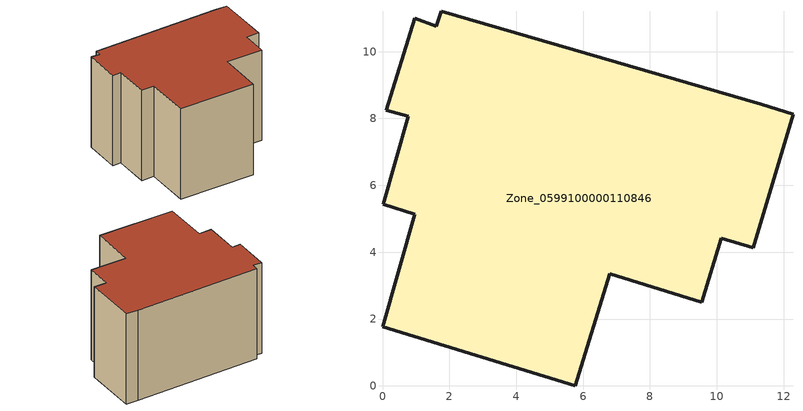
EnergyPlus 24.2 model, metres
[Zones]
Zone_0599100000110846
 floor ground (C_G): 0.78,8.06 0.12,8.25 0.97,11 1.61,10.76 1.75,11.21 11.34,8.43 12.28,8.12 11.1,4.12 10.13,4.41 9.56,2.5 6.8,3.35 5.77,0 0,1.77 0.97,5.14 0.01,5.43 z0
 wall outside (C_F): 5.77,0 6.8,3.35 9.56,2.5 10.13,4.41 11.1,4.12 12.28,8.12 11.34,8.43 1.75,11.21 1.61,10.76 0.97,11 0.12,8.25 0.78,8.06 0.01,5.43 0.97,5.14 0,1.77 5.77,0 z0:7.58
 roof outside (C_R): 0.97,5.14 0,1.77 5.77,0 6.8,3.35 9.56,2.5 10.13,4.41 11.1,4.12 12.28,8.12 11.34,8.43 1.75,11.21 1.61,10.76 0.97,11 0.12,8.25 0.78,8.06 0.01,5.43 z7.58
[BUILDING]
Pand.0599100000110846: North Axis=0; Terrain=City; Loads Convergence Tolerance Value=0.04; Temperature Convergence Tolerance Value=0.4; Solar Distribution=FullExterior; Maximum Number of Warmup Days=25; Minimum Number of Warmup Days=1
[Site:Location]
Rotterdam.The.Hague.AP_ZH_NLD Design_Conditions: Latitude=51.96; Longitude=4.45; Time Zone=1; Elevation=-4.5
[SITE:GROUNDTEMPERATURE:BUILDINGSURFACE]
18, 18, 18, 18, 18, 18, 18, 18, 18, 18, 18, 18
[MATERIAL] Thermal Absorptance=0.9; Solar Absorptance=0.7; Visible Absorptance=0.7
Name | Roughness | Thickness | Conductivity | Density | Specific Heat
G.D.1965 | MediumSmooth | 0.15 | 1 | 540 | 1210
F.D.1965 | Rough | 0.3 | 0.857143 | 1920 | 840
R.D.1965 | MediumRough | 0.2 | 0.08 | 1500 | 1000
[CONSTRUCTION]
C_G: G.D.1965
C_F: F.D.1965
C_R: R.D.1965
[ZONE]
Zone_0599100000110846: Type=1; Multiplier=1; Ceiling Height=Autocalculate; Volume=Autocalculate; Floor Area=autocalculate; Part of Total Floor Area=Yes
[ZONEINFILTRATION:DESIGNFLOWRATE]
Infil_Zone_0599100000110846: Zone or ZoneList or Space or SpaceList=Zone_0599100000110846; Schedule=AlwaysOn; Design Flow Rate Calculation Method=Flow/Area; Flow Rate per Floor Area=0.0042; Constant Term Coefficient=1; Temperature Term Coefficient=0; Velocity Term Coefficient=0; Velocity Squared Term Coefficient=0
[HVACTEMPLATE:ZONE:IDEALLOADSAIRSYSTEM]
Zone_0599100000110846: Maximum Heating Supply Air Temperature=50; Minimum Cooling Supply Air Temperature=13; Maximum Heating Supply Air Humidity Ratio=0.0156; Minimum Cooling Supply Air Humidity Ratio=0.0077; Heating Limit=NoLimit; Cooling Limit=NoLimit; Dehumidification Control Type=ConstantSensibleHeatRatio; Cooling Sensible Heat Ratio=0.7; Dehumidification Setpoint=60; Humidification Control Type=None; Humidification Setpoint=30; Outdoor Air Method=None; Outdoor Air Flow Rate per Person=0.00944; Outdoor Air Flow Rate per Zone Floor Area=0; Outdoor Air Flow Rate per Zone=0; Demand Controlled Ventilation Type=None; Outdoor Air Economizer Type=NoEconomizer; Heat Recovery Type=None; Sensible Heat Recovery Effectiveness=0.7; Latent Heat Recovery Effectiveness=0.65
[ZONECONTROL:THERMOSTAT]
ThermostatControl_Zone_0599100000110846: Zone or ZoneList=Zone_0599100000110846; Control Type Schedule=DualSetpointControlType; Control 1=Thermostat_Zone_0599100000110846; Temperature Difference Between Cutout And Setpoint=0
[THERMOSTATSETPOINT:DUALSETPOINT]
Thermostat_Zone_0599100000110846: Heating Setpoint Temperature Schedule=HeatingSetpoint_Zone_0599100000110846; Cooling Setpoint Temperature Schedule=CoolingSetpoint_Zone_0599100000110846
[SCHEDULE:COMPACT]
HeatingSetpoint_Zone_0599100000110846: Through: 12/31, For: AllDays, Until: 24:00, 21
CoolingSetpoint_Zone_0599100000110846: Through: 12/31, For: AllDays, Until: 24:00, 24
DualSetpointControlType: Through: 12/31, For: AllDays, Until: 24:00, 4
AlwaysOn: Through: 12/31, For: AllDays, Until: 24:00, 1
